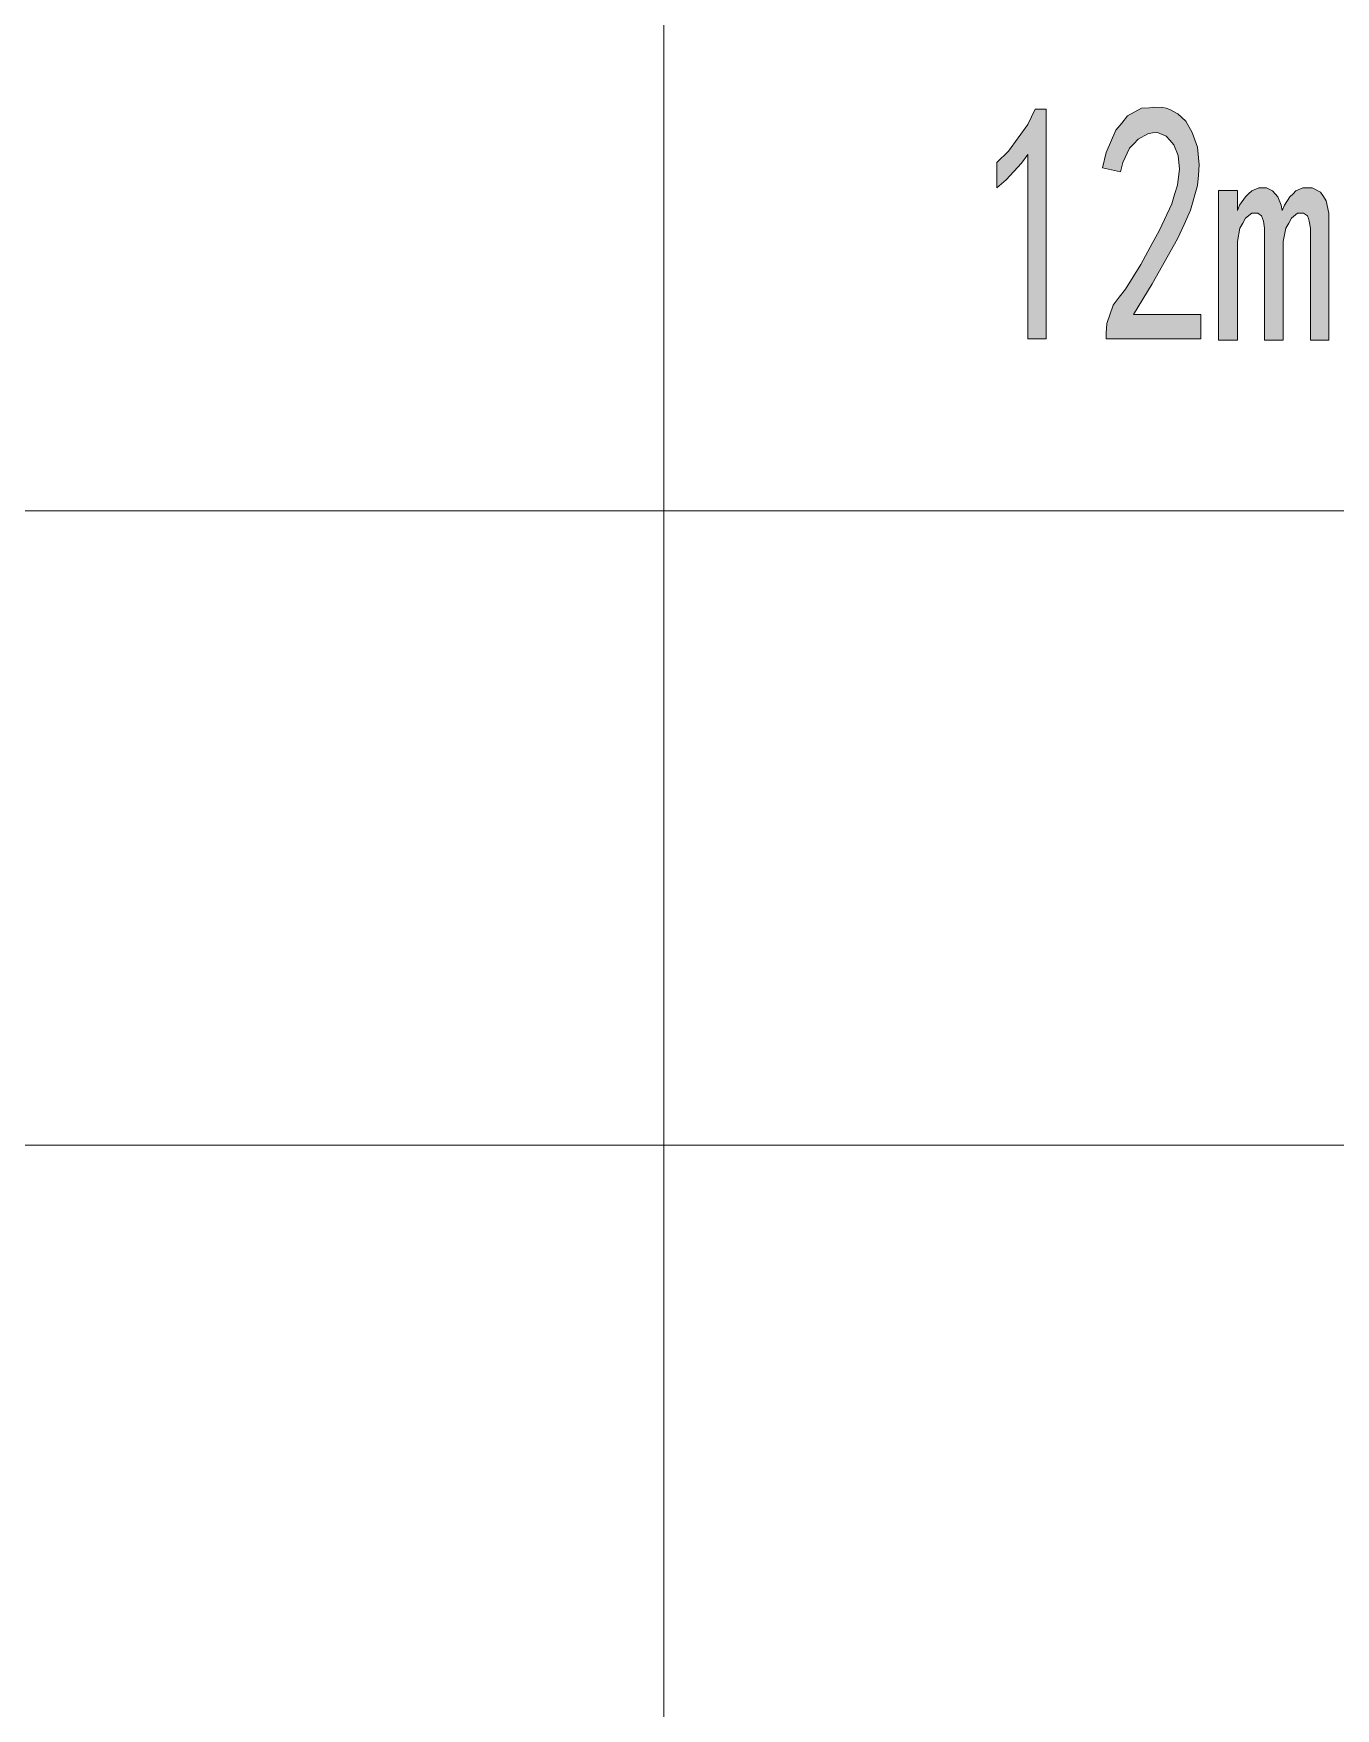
# Model space of a CAD drawing. Header units: millimetres. Extents: x 0 to 207, y 0 to 293.
# Drawn here: x 58.68 to 74.85, y 181.44 to 202.26 of the extents above; entities that cross this region are included whole.
import ezdxf

# ---------------------------------------------------------------- set-up
doc = ezdxf.new("R2010")
doc.units = ezdxf.units.MM

msp = doc.modelspace()

# ---------------------------------------------------------------- hatches: boundary and pattern name
h = msp.add_hatch(color=0)
h.dxf.hatch_style = 2
h.paths.add_polyline_path([(72.005472, 198.536278), (72.012528, 198.65975), (72.093667, 198.885528), (72.16775, 198.984306), (72.245361, 199.083083), (72.435861, 199.393528), (72.552278, 199.605194), (72.668694, 199.816861), (72.820389, 200.144944), (72.855667, 200.261361), (72.890944, 200.377778), (72.915639, 200.578861), (72.908583, 200.66), (72.898, 200.744667), (72.845083, 200.878722), (72.795694, 200.935167), (72.749833, 200.988083), (72.644, 201.033944), (72.5805, 201.026889), (72.520528, 201.016306), (72.404111, 200.949278), (72.347667, 200.892833), (72.29475, 200.836389), (72.210083, 200.66), (72.181861, 200.543583), (71.959611, 200.592972), (72.005472, 200.783472), (72.125417, 201.062167), (72.1995, 201.150361), (72.270056, 201.238556), (72.442917, 201.333806), (72.541694, 201.340861), (72.598139, 201.347917), (72.703972, 201.344389), (72.749833, 201.333806), (72.795694, 201.319694), (72.894472, 201.26325), (72.943861, 201.217389), (72.99325, 201.171528), (73.074389, 201.033944), (73.106139, 200.942222), (73.137889, 200.8505), (73.159056, 200.631778), (73.152, 200.50125), (73.141417, 200.37425), (73.053222, 200.067333), (72.972083, 199.887417), (72.890944, 199.711028), (72.576972, 199.150111), (72.344139, 198.769111), (73.180222, 198.769111), (73.180222, 198.46925), (72.005472, 198.46925)])
h = msp.add_hatch(color=0)
h.dxf.hatch_style = 2
h.paths.add_polyline_path([(71.031806, 200.758778), (70.954194, 200.652944), (70.763694, 200.444806), (70.647278, 200.346028), (70.647278, 200.66), (70.791917, 200.801111), (71.031806, 201.132722), (71.123528, 201.323222), (71.261111, 201.323222), (71.261111, 198.46925), (71.031806, 198.46925)])
h = msp.add_hatch(color=0)
h.dxf.hatch_style = 2
h.paths.add_polyline_path([(74.77125, 198.451611), (74.541944, 198.451611), (74.541944, 199.795694), (74.541944, 199.845083), (74.527833, 199.92975), (74.51725, 199.9615), (74.506667, 199.996778), (74.457278, 200.028528), (74.425528, 200.028528), (74.383194, 200.028528), (74.309111, 199.968556), (74.273833, 199.905056), (74.238556, 199.841556), (74.203278, 199.679278), (74.203278, 199.5805), (74.203278, 198.451611), (73.970444, 198.451611), (73.970444, 199.795694), (73.970444, 199.845083), (73.959861, 199.92975), (73.949278, 199.9615), (73.935167, 199.996778), (73.889306, 200.028528), (73.854028, 200.028528), (73.815222, 200.028528), (73.737611, 199.968556), (73.702333, 199.905056), (73.667056, 199.841556), (73.635306, 199.679278), (73.635306, 199.5805), (73.635306, 198.451611), (73.402472, 198.451611), (73.402472, 200.31075), (73.635306, 200.31075), (73.635306, 200.063806), (73.663528, 200.130833), (73.734083, 200.233139), (73.772889, 200.271944), (73.815222, 200.307222), (73.899889, 200.346028), (73.949278, 200.346028), (73.995139, 200.346028), (74.07275, 200.307222), (74.1045, 200.271944), (74.13625, 200.233139), (74.178583, 200.130833), (74.192694, 200.063806), (74.220917, 200.130833), (74.287944, 200.233139), (74.32675, 200.271944), (74.362028, 200.307222), (74.446694, 200.346028), (74.492556, 200.346028), (74.563111, 200.346028), (74.668944, 200.289583), (74.704222, 200.236667), (74.7395, 200.18375), (74.77125, 200.028528), (74.77125, 199.92975)])

# ---------------------------------------------------------------- linework, layer by layer
at = {"color": 0, "lineweight": 0}
for points in [[(66.509194, 242.637028), (66.509194, 15.889111)], [(25.124833, 196.327889), (201.9935, 196.327889)], [(25.124833, 188.443306), (201.9935, 188.443306)]]:
    msp.add_lwpolyline(points, dxfattribs=at)
for points in [[(72.005472, 198.536278), (72.012528, 198.65975), (72.093667, 198.885528), (72.16775, 198.984306), (72.245361, 199.083083), (72.435861, 199.393528), (72.552278, 199.605194), (72.668694, 199.816861), (72.820389, 200.144944), (72.855667, 200.261361), (72.890944, 200.377778), (72.915639, 200.578861), (72.908583, 200.66), (72.898, 200.744667), (72.845083, 200.878722), (72.795694, 200.935167), (72.749833, 200.988083), (72.644, 201.033944), (72.5805, 201.026889), (72.520528, 201.016306), (72.404111, 200.949278), (72.347667, 200.892833), (72.29475, 200.836389), (72.210083, 200.66), (72.181861, 200.543583), (71.959611, 200.592972), (72.005472, 200.783472), (72.125417, 201.062167), (72.1995, 201.150361), (72.270056, 201.238556), (72.442917, 201.333806), (72.541694, 201.340861), (72.598139, 201.347917), (72.703972, 201.344389), (72.749833, 201.333806), (72.795694, 201.319694), (72.894472, 201.26325), (72.943861, 201.217389), (72.99325, 201.171528), (73.074389, 201.033944), (73.106139, 200.942222), (73.137889, 200.8505), (73.159056, 200.631778), (73.152, 200.50125), (73.141417, 200.37425), (73.053222, 200.067333), (72.972083, 199.887417), (72.890944, 199.711028), (72.576972, 199.150111), (72.344139, 198.769111), (73.180222, 198.769111), (73.180222, 198.46925), (72.005472, 198.46925)], [(71.031806, 200.758778), (70.954194, 200.652944), (70.763694, 200.444806), (70.647278, 200.346028), (70.647278, 200.66), (70.791917, 200.801111), (71.031806, 201.132722), (71.123528, 201.323222), (71.261111, 201.323222), (71.261111, 198.46925), (71.031806, 198.46925)], [(74.77125, 198.451611), (74.541944, 198.451611), (74.541944, 199.795694), (74.541944, 199.845083), (74.527833, 199.92975), (74.51725, 199.9615), (74.506667, 199.996778), (74.457278, 200.028528), (74.425528, 200.028528), (74.383194, 200.028528), (74.309111, 199.968556), (74.273833, 199.905056), (74.238556, 199.841556), (74.203278, 199.679278), (74.203278, 199.5805), (74.203278, 198.451611), (73.970444, 198.451611), (73.970444, 199.795694), (73.970444, 199.845083), (73.959861, 199.92975), (73.949278, 199.9615), (73.935167, 199.996778), (73.889306, 200.028528), (73.854028, 200.028528), (73.815222, 200.028528), (73.737611, 199.968556), (73.702333, 199.905056), (73.667056, 199.841556), (73.635306, 199.679278), (73.635306, 199.5805), (73.635306, 198.451611), (73.402472, 198.451611), (73.402472, 200.31075), (73.635306, 200.31075), (73.635306, 200.063806), (73.663528, 200.130833), (73.734083, 200.233139), (73.772889, 200.271944), (73.815222, 200.307222), (73.899889, 200.346028), (73.949278, 200.346028), (73.995139, 200.346028), (74.07275, 200.307222), (74.1045, 200.271944), (74.13625, 200.233139), (74.178583, 200.130833), (74.192694, 200.063806), (74.220917, 200.130833), (74.287944, 200.233139), (74.32675, 200.271944), (74.362028, 200.307222), (74.446694, 200.346028), (74.492556, 200.346028), (74.563111, 200.346028), (74.668944, 200.289583), (74.704222, 200.236667), (74.7395, 200.18375), (74.77125, 200.028528), (74.77125, 199.92975)]]:
    msp.add_lwpolyline(points, close=True, dxfattribs=at)

doc.saveas('drawing.dxf')
